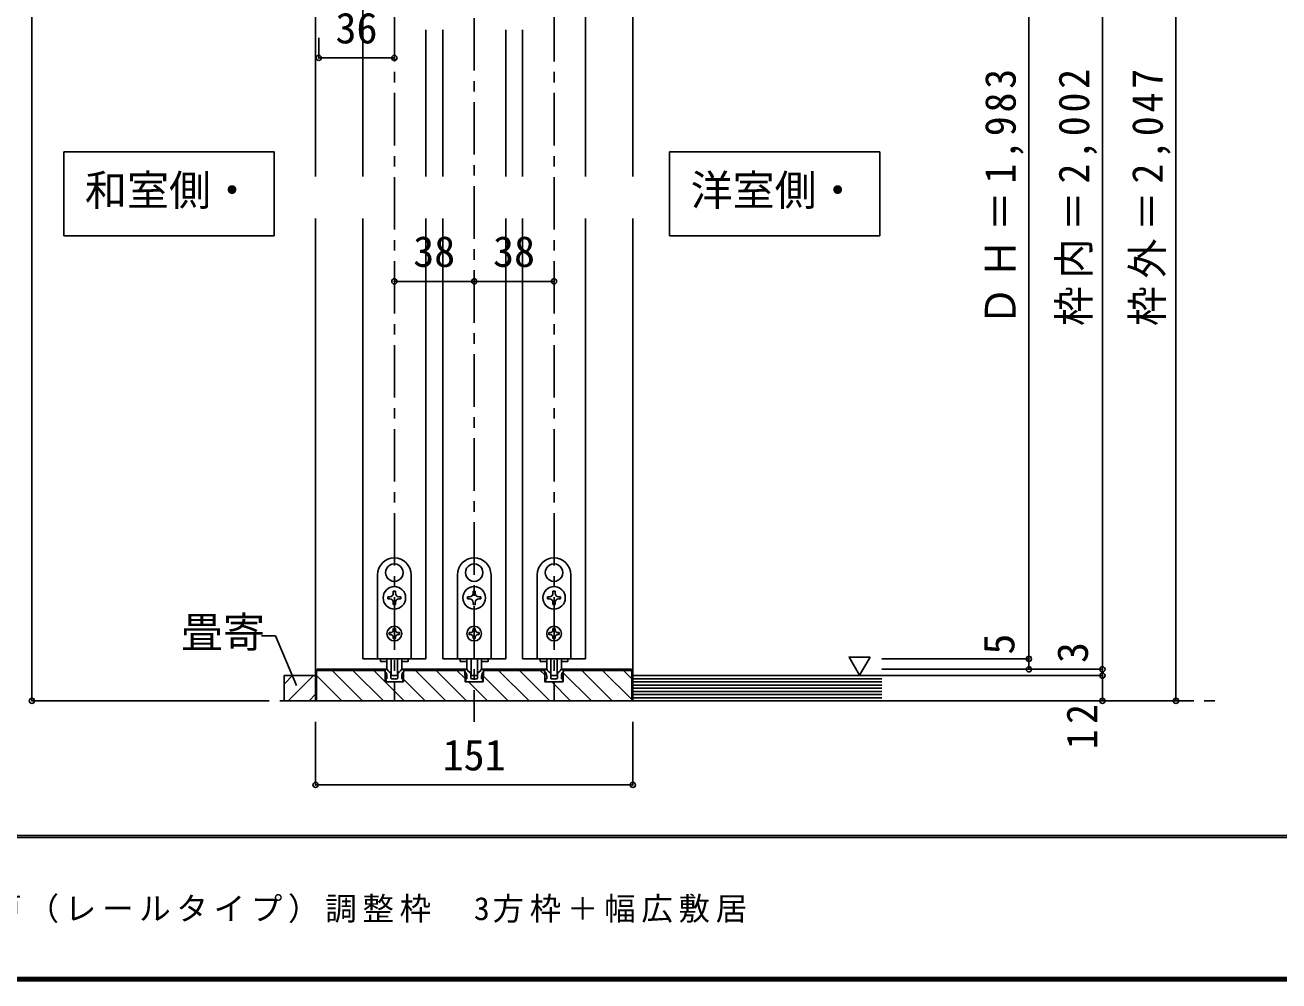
# Model space of a CAD drawing. Units: millimetres at full size, sheet at 1:5. Extents: x -973 to 977, y -701 to 696.
# Drawn here: x -600 to -3, y -701 to -246 of the extents above; entities that cross this region are included whole.
import ezdxf
from ezdxf.enums import TextEntityAlignment as Align

# ---------------------------------------------------------------- set-up
doc = ezdxf.new("R2010")
doc.units = ezdxf.units.MM
doc.header["$LTSCALE"] = 5
doc.header["$PDMODE"] = 32
doc.header["$PDSIZE"] = 2.5
doc.linetypes.add('CHAIN1', pattern=[8, 5, -1, 1, -1])
for name, color, linetype in [('0-1_通り芯', 4, 'CHAIN1'), ('0-3_仕上げ', 2, 'Continuous'), ('0-4_枠', 3, 'Continuous'), ('0-6_扉', 6, 'Continuous'), ('0-7_金物', 7, 'Continuous'), ('0-A_文字', 7, 'Continuous'), ('0-B_寸法', 7, 'Continuous'), ('0-C_ハッチ', 4, 'Continuous'), ('F-1_枠', 6, 'Continuous'), ('F-A_文字', 7, 'Continuous')]:
    doc.layers.add(name, color=color, linetype=linetype)
doc.styles.add('ＭＳ ゴシック', font='')
doc.styles.get('ＭＳ ゴシック').set_extended_font_data('MS Gothic')

msp = doc.modelspace()

# ---------------------------------------------------------------- linework, layer by layer
at = {"layer": '0-1_通り芯'}
for p, q in [((-386.347, -2.5), (-386.347, -577.5)), ((-424.347, -78.151), (-424.347, -567.5)), ((-348.347, -78.151), (-348.347, -567.5)), ((-508.847, -567.5), (-33.347, -567.5))]:
    msp.add_line(p, q, dxfattribs=at)
at = {"layer": '0-3_仕上げ', "color": 4}
for p, q in [((-460.347, -261.446), (-460.347, -251.923)), ((-424.347, -261.446), (-424.347, -251.923)), ((-460.347, -261.446), (-424.347, -261.446))]:
    msp.add_line(p, q, dxfattribs=at)
at = {"layer": '0-3_仕上げ'}
for p, q in [((-461.847, -555.5), (-476.847, -555.5)), ((-476.847, -567.5), (-476.847, -555.5)), ((-461.847, -567.5), (-461.847, -555.5)), ((-310.847, -567.5), (-310.847, -555.5)), ((-192.347, -555.5), (-310.847, -555.5)), ((-476.847, -567.5), (-461.847, -567.5)), ((-192.347, -567.5), (-310.847, -567.5))]:
    msp.add_line(p, q, dxfattribs=at)
at = {"layer": '0-3_仕上げ', "color": 7}
for p, q in [((-192.347, -557), (-310.847, -557)), ((-192.347, -558.5), (-310.847, -558.5)), ((-192.347, -560), (-310.847, -560)), ((-192.347, -561.5), (-310.847, -561.5)), ((-192.347, -563), (-310.847, -563)), ((-192.347, -564.5), (-310.847, -564.5)), ((-192.347, -566), (-310.847, -566))]:
    msp.add_line(p, q, dxfattribs=at)
for p in [(-460.347, -261.446), (-424.347, -261.446)]:
    msp.add_point(p, dxfattribs=at)
at = {"layer": '0-4_枠', "color": 4}
for p, q in [((-461.847, -317.826), (-461.847, -64.151)), ((-310.847, -317.826), (-310.847, -64.151)), ((-461.847, -555.5), (-461.847, -337.826)), ((-310.847, -555.5), (-310.847, -337.826))]:
    msp.add_line(p, q, dxfattribs=at)
at = {"layer": '0-4_枠'}
for p, q in [((-461.14, -552.5), (-461.847, -553.207)), ((-461.847, -553.207), (-461.847, -567.5)), ((-461.347, -567.5), (-461.347, -553)), ((-461.347, -553), (-428.747, -553)), ((-461.14, -552.5), (-428.747, -552.5)), ((-428.747, -552.5), (-428.747, -555.5)), ((-419.947, -552.5), (-390.747, -552.5)), ((-419.947, -552.5), (-419.947, -555.5)), ((-419.947, -553), (-390.747, -553)), ((-390.747, -552.5), (-390.747, -555.5)), ((-352.747, -552.5), (-381.947, -552.5)), ((-381.947, -552.5), (-381.947, -555.5)), ((-352.747, -553), (-381.947, -553)), ((-352.747, -552.5), (-352.747, -555.5)), ((-343.947, -552.5), (-311.554, -552.5)), ((-343.947, -552.5), (-343.947, -555.5)), ((-343.947, -553), (-311.347, -553)), ((-311.554, -552.5), (-310.847, -553.207)), ((-311.347, -553), (-311.347, -567.5)), ((-310.847, -553.207), (-310.847, -567.5)), ((-428.647, -555.5), (-428.747, -555.5)), ((-420.047, -555.5), (-420.047, -558.5)), ((-419.947, -555.5), (-420.047, -555.5)), ((-390.647, -555.5), (-390.747, -555.5)), ((-390.647, -555.5), (-390.647, -558.5)), ((-390.647, -558.5), (-382.047, -558.5)), ((-382.047, -555.5), (-382.047, -558.5)), ((-381.947, -555.5), (-382.047, -555.5)), ((-352.647, -555.5), (-352.747, -555.5)), ((-344.047, -555.5), (-344.047, -558.5)), ((-343.947, -555.5), (-344.047, -555.5)), ((-310.847, -567.5), (-461.847, -567.5))]:
    msp.add_line(p, q, dxfattribs=at)
for points in [[(-428.647, -555.5), (-428.647, -558.5), (-420.047, -558.5)], [(-352.647, -555.5), (-352.647, -558.5), (-344.047, -558.5)]]:
    msp.add_lwpolyline(points, dxfattribs=at)
at = {"layer": '0-6_扉'}
for p, q in [((-439.347, -108.151), (-439.347, -317.826)), ((-333.347, -108.151), (-333.347, -317.826)), ((-409.347, -248.151), (-409.347, -317.826)), ((-401.347, -248.151), (-401.347, -317.826)), ((-371.347, -248.151), (-371.347, -317.826)), ((-363.347, -248.151), (-363.347, -317.826)), ((-439.347, -337.826), (-439.347, -547.5)), ((-409.347, -337.826), (-409.347, -547.5)), ((-401.347, -337.826), (-401.347, -547.5)), ((-371.347, -337.826), (-371.347, -547.5)), ((-363.347, -337.826), (-363.347, -547.5)), ((-333.347, -337.826), (-333.347, -547.5)), ((-409.347, -547.5), (-439.347, -547.5)), ((-371.347, -547.5), (-401.347, -547.5)), ((-333.347, -547.5), (-363.347, -547.5))]:
    msp.add_line(p, q, dxfattribs=at)
at = {"layer": '0-7_金物'}
for p, q in [((-424.446, -502.351), (-424.347, -502.45)), ((-424.248, -502.351), (-424.347, -502.45)), ((-386.446, -502.351), (-386.347, -502.45)), ((-386.248, -502.351), (-386.347, -502.45)), ((-348.446, -502.351), (-348.347, -502.45)), ((-348.248, -502.351), (-348.347, -502.45)), ((-432.347, -507.5), (-432.347, -547.5)), ((-427.989, -508.489), (-427.854, -508.525)), ((-427.891, -508.66), (-427.854, -508.525)), ((-420.705, -508.489), (-420.84, -508.525)), ((-420.803, -508.66), (-420.84, -508.525)), ((-416.347, -547.5), (-416.347, -507.5)), ((-394.347, -507.5), (-394.347, -547.5)), ((-389.989, -508.489), (-389.854, -508.525)), ((-389.891, -508.66), (-389.854, -508.525)), ((-382.705, -508.489), (-382.84, -508.525)), ((-382.803, -508.66), (-382.84, -508.525)), ((-378.347, -547.5), (-378.347, -507.5)), ((-356.347, -507.5), (-356.347, -547.5)), ((-351.989, -508.489), (-351.854, -508.525)), ((-351.891, -508.66), (-351.854, -508.525)), ((-344.705, -508.489), (-344.84, -508.525)), ((-344.803, -508.66), (-344.84, -508.525)), ((-340.347, -547.5), (-340.347, -507.5)), ((-427.497, -518), (-426.547, -518)), ((-427.497, -519), (-427.497, -518)), ((-426.547, -519), (-427.497, -519)), ((-424.847, -516.3), (-424.847, -515.35)), ((-424.847, -515.35), (-423.847, -515.35)), ((-423.847, -515.35), (-423.847, -516.3)), ((-422.147, -518), (-421.197, -518)), ((-421.197, -519), (-422.147, -519)), ((-421.197, -518), (-421.197, -519)), ((-389.497, -518), (-388.547, -518)), ((-389.497, -519), (-389.497, -518)), ((-388.547, -519), (-389.497, -519)), ((-386.847, -516.3), (-386.847, -515.35)), ((-386.847, -515.35), (-385.847, -515.35)), ((-385.847, -515.35), (-385.847, -516.3)), ((-384.147, -518), (-383.197, -518)), ((-383.197, -519), (-384.147, -519)), ((-383.197, -518), (-383.197, -519)), ((-351.497, -518), (-350.547, -518)), ((-351.497, -519), (-351.497, -518)), ((-350.547, -519), (-351.497, -519)), ((-348.847, -516.3), (-348.847, -515.35)), ((-348.847, -515.35), (-347.847, -515.35)), ((-347.847, -515.35), (-347.847, -516.3)), ((-346.147, -518), (-345.197, -518)), ((-345.197, -519), (-346.147, -519)), ((-345.197, -518), (-345.197, -519)), ((-424.847, -521.65), (-424.847, -520.7)), ((-386.847, -521.65), (-386.847, -520.7)), ((-348.847, -521.65), (-348.847, -520.7)), ((-426.147, -535), (-426.747, -535)), ((-424.847, -533.1), (-424.847, -533.7)), ((-423.847, -533.1), (-424.847, -533.1)), ((-423.847, -533.1), (-423.847, -533.7)), ((-422.547, -535), (-421.947, -535)), ((-421.947, -536), (-422.547, -536)), ((-421.947, -535), (-421.947, -536)), ((-388.147, -535), (-388.747, -535)), ((-386.847, -533.1), (-386.847, -533.7)), ((-385.847, -533.1), (-386.847, -533.1)), ((-385.847, -533.1), (-385.847, -533.7)), ((-384.547, -535), (-383.947, -535)), ((-383.947, -536), (-384.547, -536)), ((-383.947, -535), (-383.947, -536)), ((-350.147, -535), (-350.747, -535)), ((-348.847, -533.1), (-348.847, -533.7)), ((-347.847, -533.1), (-348.847, -533.1)), ((-347.847, -533.1), (-347.847, -533.7)), ((-346.547, -535), (-345.947, -535)), ((-345.947, -536), (-346.547, -536)), ((-345.947, -535), (-345.947, -536)), ((-424.847, -537.3), (-424.847, -537.9)), ((-424.847, -537.9), (-423.847, -537.9)), ((-423.847, -537.3), (-423.847, -537.9)), ((-386.847, -537.3), (-386.847, -537.9)), ((-386.847, -537.9), (-385.847, -537.9)), ((-385.847, -537.3), (-385.847, -537.9)), ((-348.847, -537.3), (-348.847, -537.9)), ((-348.847, -537.9), (-347.847, -537.9)), ((-347.847, -537.3), (-347.847, -537.9)), ((-432.347, -547.5), (-416.347, -547.5)), ((-430.947, -547.5), (-430.947, -548.7)), ((-427.815, -548.7), (-430.947, -548.7)), ((-427.847, -551.921), (-427.847, -547.5)), ((-425.847, -555.121), (-425.847, -547.5)), ((-422.847, -547.5), (-422.847, -555.121)), ((-417.747, -548.7), (-420.879, -548.7)), ((-420.847, -551.921), (-420.847, -547.5)), ((-417.747, -547.5), (-417.747, -548.7)), ((-394.347, -547.5), (-378.347, -547.5)), ((-392.947, -547.5), (-392.947, -548.7)), ((-389.815, -548.7), (-392.947, -548.7)), ((-389.847, -551.921), (-389.847, -547.5)), ((-387.847, -555.121), (-387.847, -547.5)), ((-384.847, -547.5), (-384.847, -555.121)), ((-379.747, -548.7), (-382.879, -548.7)), ((-382.847, -551.921), (-382.847, -547.5)), ((-379.747, -547.5), (-379.747, -548.7)), ((-356.347, -547.5), (-340.347, -547.5)), ((-354.947, -547.5), (-354.947, -548.7)), ((-351.815, -548.7), (-354.947, -548.7)), ((-351.847, -551.921), (-351.847, -547.5)), ((-349.847, -555.121), (-349.847, -547.5)), ((-346.847, -547.5), (-346.847, -555.121)), ((-341.747, -548.7), (-344.879, -548.7)), ((-344.847, -551.921), (-344.847, -547.5)), ((-341.747, -547.5), (-341.747, -548.7)), ((-426.685, -553.912), (-427.95, -552.646)), ((-426.473, -554), (-426.147, -554)), ((-425.947, -556.7), (-425.947, -554.2)), ((-422.747, -556.7), (-422.747, -554.2)), ((-422.221, -554), (-422.547, -554)), ((-422.009, -553.912), (-420.743, -552.646)), ((-419.847, -552.5), (-420.39, -552.5)), ((-419.847, -553.5), (-419.847, -552.5)), ((-388.685, -553.912), (-389.95, -552.646)), ((-388.473, -554), (-388.147, -554)), ((-387.947, -556.7), (-387.947, -554.2)), ((-384.747, -556.7), (-384.747, -554.2)), ((-384.221, -554), (-384.547, -554)), ((-384.009, -553.912), (-382.743, -552.646)), ((-381.847, -552.5), (-382.39, -552.5)), ((-381.847, -553.5), (-381.847, -552.5)), ((-350.685, -553.912), (-351.95, -552.646)), ((-350.473, -554), (-350.147, -554)), ((-349.947, -556.7), (-349.947, -554.2)), ((-346.747, -556.7), (-346.747, -554.2)), ((-346.221, -554), (-346.547, -554)), ((-346.009, -553.912), (-344.743, -552.646)), ((-343.847, -552.5), (-344.39, -552.5)), ((-343.847, -553.5), (-343.847, -552.5)), ((-428.147, -558.5), (-428.633, -557.274)), ((-427.847, -557), (-428.447, -557)), ((-427.047, -558.5), (-428.147, -558.5)), ((-427.847, -557), (-427.847, -555.736)), ((-427.047, -558.5), (-426.847, -558.3)), ((-426.847, -558.3), (-426.647, -558.5)), ((-426.647, -558.5), (-422.047, -558.5)), ((-424.647, -557), (-425.647, -557)), ((-425.547, -555.421), (-423.147, -555.421)), ((-424.347, -557.3), (-424.647, -557)), ((-421.847, -558.3), (-422.047, -558.5)), ((-421.647, -558.5), (-421.847, -558.3)), ((-421.647, -558.5), (-420.547, -558.5)), ((-420.847, -557), (-420.847, -555.736)), ((-420.847, -557), (-420.247, -557)), ((-420.547, -558.5), (-420.061, -557.274)), ((-390.147, -558.5), (-390.633, -557.274)), ((-389.847, -557), (-390.447, -557)), ((-389.047, -558.5), (-390.147, -558.5)), ((-389.847, -557), (-389.847, -555.736)), ((-389.047, -558.5), (-388.847, -558.3)), ((-388.847, -558.3), (-388.647, -558.5)), ((-388.647, -558.5), (-384.047, -558.5)), ((-386.647, -557), (-387.647, -557)), ((-387.547, -555.421), (-385.147, -555.421)), ((-386.347, -557.3), (-386.647, -557)), ((-383.847, -558.3), (-384.047, -558.5)), ((-383.647, -558.5), (-383.847, -558.3)), ((-383.647, -558.5), (-382.547, -558.5)), ((-382.847, -557), (-382.847, -555.736)), ((-382.847, -557), (-382.247, -557)), ((-382.547, -558.5), (-382.061, -557.274)), ((-352.147, -558.5), (-352.633, -557.274)), ((-351.847, -557), (-352.447, -557)), ((-351.047, -558.5), (-352.147, -558.5)), ((-351.847, -557), (-351.847, -555.736)), ((-351.047, -558.5), (-350.847, -558.3)), ((-350.847, -558.3), (-350.647, -558.5)), ((-350.647, -558.5), (-346.047, -558.5)), ((-348.647, -557), (-349.647, -557)), ((-349.547, -555.421), (-347.147, -555.421)), ((-348.347, -557.3), (-348.647, -557)), ((-345.847, -558.3), (-346.047, -558.5)), ((-345.647, -558.5), (-345.847, -558.3)), ((-345.647, -558.5), (-344.547, -558.5)), ((-344.847, -557), (-344.847, -555.736)), ((-344.847, -557), (-344.247, -557)), ((-344.547, -558.5), (-344.061, -557.274))]:
    msp.add_line(p, q, dxfattribs=at)
for points in [[(-423.847, -520.7), (-423.847, -521.65), (-424.847, -521.65)], [(-385.847, -520.7), (-385.847, -521.65), (-386.847, -521.65)], [(-347.847, -520.7), (-347.847, -521.65), (-348.847, -521.65)], [(-426.747, -535), (-426.747, -536), (-426.147, -536)], [(-388.747, -535), (-388.747, -536), (-388.147, -536)], [(-350.747, -535), (-350.747, -536), (-350.147, -536)], [(-428.847, -553.5), (-428.847, -552.5), (-428.304, -552.5)], [(-390.847, -553.5), (-390.847, -552.5), (-390.304, -552.5)], [(-352.847, -553.5), (-352.847, -552.5), (-352.304, -552.5)], [(-423.047, -557), (-424.047, -557), (-424.347, -557.3)], [(-385.047, -557), (-386.047, -557), (-386.347, -557.3)], [(-347.047, -557), (-348.047, -557), (-348.347, -557.3)]]:
    msp.add_lwpolyline(points, dxfattribs=at)
for centre, radius in [((-424.347, -518.5), 5.35), ((-386.347, -518.5), 5.35), ((-348.347, -518.5), 5.35), ((-424.347, -535.5), 3.5), ((-386.347, -535.5), 3.5), ((-348.347, -535.5), 3.5)]:
    msp.add_circle(centre, radius, dxfattribs=at)
for centre, radius, start, end in [((-424.347, -507.5), 8, 0, 180), ((-386.347, -507.5), 8, 0, 180), ((-348.347, -507.5), 8, 0, 180), ((-424.347, -506.5), 4.15, 91.3645, 208.6355), ((-424.347, -506.5), 4.15, 331.3645, 88.6355), ((-386.347, -506.5), 4.15, 91.3645, 208.6355), ((-386.347, -506.5), 4.15, 331.3645, 88.6355), ((-348.347, -506.5), 4.15, 91.3645, 208.6355), ((-348.347, -506.5), 4.15, 331.3645, 88.6355), ((-424.347, -506.5), 4.15, 211.3645, 328.6355), ((-386.347, -506.5), 4.15, 211.3645, 328.6355), ((-348.347, -506.5), 4.15, 211.3645, 328.6355), ((-426.547, -516.3), 1.7, 270, 0), ((-426.547, -520.7), 1.7, 0, 90), ((-422.147, -516.3), 1.7, 180, 270), ((-422.147, -520.7), 1.7, 90, 180), ((-388.547, -516.3), 1.7, 270, 0), ((-388.547, -520.7), 1.7, 0, 90), ((-384.147, -516.3), 1.7, 180, 270), ((-384.147, -520.7), 1.7, 90, 180), ((-350.547, -516.3), 1.7, 270, 0), ((-350.547, -520.7), 1.7, 0, 90), ((-346.147, -516.3), 1.7, 180, 270), ((-346.147, -520.7), 1.7, 90, 180), ((-426.147, -533.7), 1.3, 270, 0), ((-426.147, -537.3), 1.3, 0, 90), ((-422.547, -533.7), 1.3, 180, 270), ((-422.547, -537.3), 1.3, 90, 180), ((-388.147, -533.7), 1.3, 270, 0), ((-388.147, -537.3), 1.3, 0, 90), ((-384.547, -533.7), 1.3, 180, 270), ((-384.547, -537.3), 1.3, 90, 180), ((-350.147, -533.7), 1.3, 270, 0), ((-350.147, -537.3), 1.3, 0, 90), ((-346.547, -533.7), 1.3, 180, 270), ((-346.547, -537.3), 1.3, 90, 180), ((-430.847, -555.736), 3, 0, 48.19), ((-428.304, -553), 0.5, 45, 90), ((-425.847, -551.921), 2, 180, 264.78409), ((-426.473, -553.7), 0.3, 225, 270), ((-426.147, -554.2), 0.2, 360, 90), ((-426.047, -554.112), 0.2, 0, 84.78409), ((-422.647, -554.112), 0.2, 95.21591, 180), ((-422.547, -554.2), 0.2, 90, 180), ((-422.847, -551.921), 2, 275.21591, 0), ((-422.221, -553.7), 0.3, 270, 315), ((-417.847, -555.736), 3, 131.81, 180), ((-420.39, -553), 0.5, 90, 135), ((-392.847, -555.736), 3, 0, 48.19), ((-390.304, -553), 0.5, 45, 90), ((-387.847, -551.921), 2, 180, 264.78409), ((-388.473, -553.7), 0.3, 225, 270), ((-388.147, -554.2), 0.2, 360, 90), ((-388.047, -554.112), 0.2, 0, 84.78409), ((-384.647, -554.112), 0.2, 95.21591, 180), ((-384.547, -554.2), 0.2, 90, 180), ((-384.847, -551.921), 2, 275.21591, 0), ((-384.221, -553.7), 0.3, 270, 315), ((-379.847, -555.736), 3, 131.81, 180), ((-382.39, -553), 0.5, 90, 135), ((-354.847, -555.736), 3, 0, 48.19), ((-352.304, -553), 0.5, 45, 90), ((-349.847, -551.921), 2, 180, 264.78409), ((-350.473, -553.7), 0.3, 225, 270), ((-350.147, -554.2), 0.2, 360, 90), ((-350.047, -554.112), 0.2, 0, 84.78409), ((-346.647, -554.112), 0.2, 95.21591, 180), ((-346.547, -554.2), 0.2, 90, 180), ((-346.847, -551.921), 2, 275.21591, 0), ((-346.221, -553.7), 0.3, 270, 315), ((-341.847, -555.736), 3, 131.81, 180), ((-344.39, -553), 0.5, 90, 135), ((-428.447, -557.2), 0.2, 90, 201.616), ((-425.647, -556.7), 0.3, 180, 270), ((-425.547, -555.121), 0.3, 180, 270), ((-423.147, -555.121), 0.3, 270, 0), ((-423.047, -556.7), 0.3, 270, 360), ((-420.247, -557.2), 0.2, 338.384, 90), ((-390.447, -557.2), 0.2, 90, 201.616), ((-387.647, -556.7), 0.3, 180, 270), ((-387.547, -555.121), 0.3, 180, 270), ((-385.147, -555.121), 0.3, 270, 0), ((-385.047, -556.7), 0.3, 270, 360), ((-382.247, -557.2), 0.2, 338.384, 90), ((-352.447, -557.2), 0.2, 90, 201.616), ((-349.647, -556.7), 0.3, 180, 270), ((-349.547, -555.121), 0.3, 180, 270), ((-347.147, -555.121), 0.3, 270, 0), ((-347.047, -556.7), 0.3, 270, 360), ((-344.247, -557.2), 0.2, 338.384, 90)]:
    msp.add_arc(centre, radius, start, end, dxfattribs=at)
at = {"layer": '0-A_文字'}
for p, q in [((-581.597, -306.144), (-481.597, -306.144)), ((-481.597, -306.144), (-481.597, -346.144)), ((-293.347, -306.144), (-193.347, -306.144)), ((-193.347, -306.144), (-193.347, -346.144)), ((-487.527, -536.518), (-480.933, -536.518)), ((-470.97, -560.24), (-480.933, -536.518)), ((-197.911, -546.686), (-202.911, -555.347))]:
    msp.add_line(p, q, dxfattribs=at)
for points in [[(-481.597, -346.144), (-581.597, -346.144), (-581.597, -306.144)], [(-193.347, -346.144), (-293.347, -346.144), (-293.347, -306.144)], [(-197.911, -546.686), (-207.911, -546.686), (-202.911, -555.347)]]:
    msp.add_lwpolyline(points, dxfattribs=at)
at = {"layer": '0-B_寸法', "color": 4}
for p, q in [((-596.847, -56.151), (-596.847, -567.5)), ((-87.347, -567.5), (-87.347, -64.151)), ((-52.347, -64.151), (-52.347, -555.5)), ((-122.347, -94.151), (-122.347, -547.5)), ((-424.347, -367.826), (-386.347, -367.826)), ((-386.347, -367.826), (-348.347, -367.826)), ((-122.347, -547.5), (-192.347, -547.5)), ((-122.347, -552.5), (-122.347, -547.5)), ((-87.347, -552.5), (-192.347, -552.5)), ((-122.347, -552.5), (-192.347, -552.5)), ((-87.347, -555.5), (-192.347, -555.5)), ((-52.347, -567.5), (-52.347, -555.5)), ((-596.847, -567.5), (-508.847, -567.5)), ((-52.347, -567.5), (-192.347, -567.5)), ((-461.847, -607.5), (-461.847, -577.5)), ((-310.847, -607.5), (-310.847, -577.5)), ((-461.847, -607.5), (-310.847, -607.5))]:
    msp.add_line(p, q, dxfattribs=at)
at = {"layer": '0-B_寸法'}
for p in [(-424.347, -367.826), (-386.347, -367.826), (-348.347, -367.826), (-122.347, -547.5), (-122.347, -552.5), (-87.347, -552.5), (-87.347, -555.5), (-596.847, -567.5), (-87.347, -567.5), (-52.347, -567.5), (-461.847, -607.5), (-310.847, -607.5)]:
    msp.add_point(p, dxfattribs=at)
at = {"layer": '0-C_ハッチ'}
for p, q in [((-453.941, -553), (-439.441, -567.5)), ((-444.042, -553), (-429.542, -567.5)), ((-434.142, -553), (-419.642, -567.5)), ((-414.343, -553), (-399.843, -567.5)), ((-404.444, -553), (-389.944, -567.5)), ((-394.544, -553), (-390.647, -556.897)), ((-374.745, -553), (-360.245, -567.5)), ((-364.846, -553), (-350.346, -567.5)), ((-354.946, -553), (-352.747, -555.199)), ((-343.947, -554.1), (-330.547, -567.5)), ((-335.147, -553), (-320.647, -567.5)), ((-325.248, -553), (-311.347, -566.901)), ((-315.348, -553), (-311.347, -557.001)), ((-476.847, -559.584), (-472.764, -555.5)), ((-474.864, -567.5), (-462.864, -555.5)), ((-461.347, -555.494), (-449.341, -567.5)), ((-420.015, -557.228), (-409.743, -567.5)), ((-389.044, -558.5), (-380.044, -567.5)), ((-382.047, -555.598), (-370.145, -567.5)), ((-349.446, -558.5), (-340.446, -567.5)), ((-464.965, -567.5), (-461.847, -564.382))]:
    msp.add_line(p, q, dxfattribs=at)
at = {"layer": 'F-1_枠'}
for p, q in [((976.653, -631.667), (-973.347, -631.667)), ((976.653, -632.5), (-973.347, -632.5)), ((976.653, -699.167), (-973.347, -699.167)), ((976.653, -700), (-973.347, -700)), ((976.653, -700.833), (-973.347, -700.833))]:
    msp.add_line(p, q, dxfattribs=at)

# ---------------------------------------------------------------- texts
at = {"layer": '0-3_仕上げ', "color": 7, "style": 'ＭＳ ゴシック'}
msp.add_text('36', height=14.66, dxfattribs=at).set_placement((-452.347, -258.946), align=Align.BOTTOM_LEFT)
at = {"layer": '0-A_文字', "style": 'ＭＳ ゴシック'}
for s, p in [('和室側・', (-571.597, -336.144)), ('洋室側・', (-283.347, -336.144)), ('畳寄', (-525.933, -546.518))]:
    msp.add_text(s, height=14.66, dxfattribs=at).set_placement(p, align=Align.BOTTOM_LEFT)
at = {"layer": '0-B_寸法', "style": 'ＭＳ ゴシック'}
for s, p in [('38', (-415.347, -365.326)), ('38', (-377.347, -365.326)), ('151', (-401.347, -605))]:
    msp.add_text(s, height=14.66, dxfattribs=at).set_placement(p, align=Align.BOTTOM_LEFT)
for s, p in [('5', (-124.847, -545.5)), ('3', (-89.847, -549.5))]:
    msp.add_text(s, height=14.66, rotation=90, dxfattribs=at).set_placement(p, align=Align.BOTTOM_LEFT)
at = {"layer": '0-B_寸法', "char_height": 14.66, "attachment_point": 7, "rotation": 90, "style": 'ＭＳ ゴシック'}
for s, insert in [('\\T1.19;\\W0.95;ＤＨ＝1,983', (-124.847, -389.076)), ('\\T1.19;\\W0.95;枠内＝2,002', (-89.847, -389.076)), ('\\T1.19;\\W0.95;枠外＝2,047', (-54.847, -389.076)), ('\\T1.27;\\W0.95;12', (-89.847, -590.544))]:
    msp.add_mtext(s, dxfattribs=dict(at, insert=insert))
at = {"layer": 'F-A_文字', "insert": (-846.68, -673.333), "char_height": 11, "attachment_point": 7, "style": 'ＭＳ ゴシック'}
msp.add_mtext('\\T1.18;ドレタス\u3000H20\\~３枚引き違い戸（レールタイプ）調整枠\u30003方枠＋幅広敷居', dxfattribs=at)

doc.saveas('drawing.dxf')
